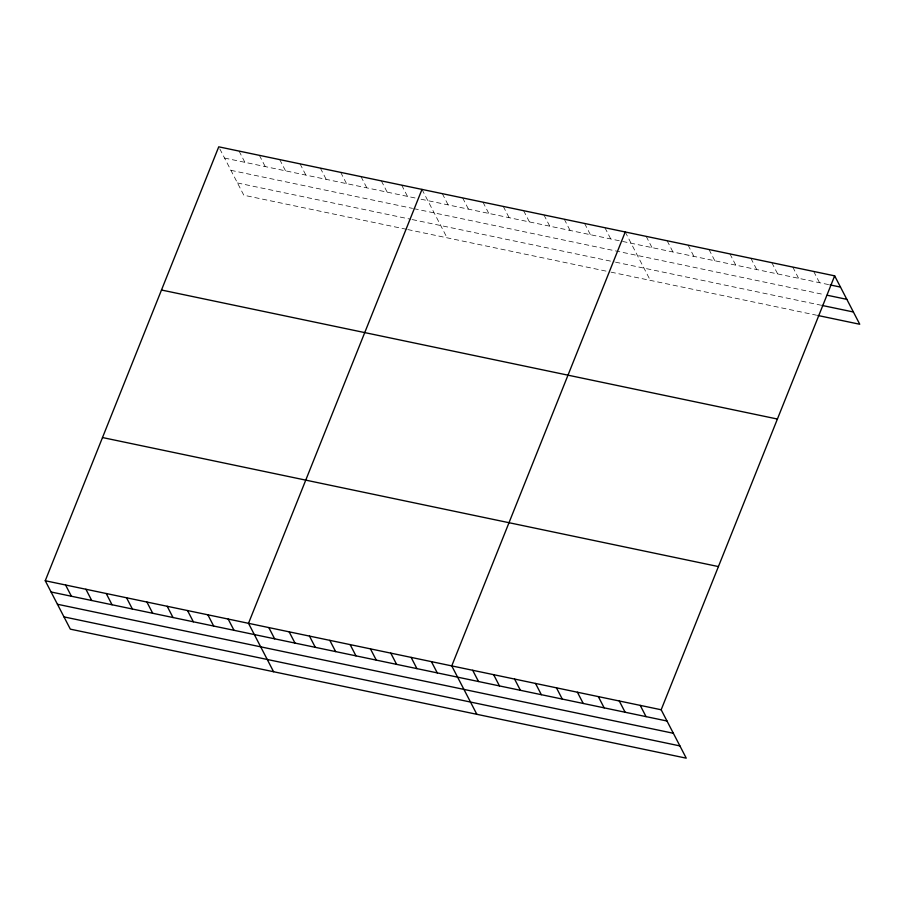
<?xml version="1.0" encoding="UTF-8"?>
<svg xmlns="http://www.w3.org/2000/svg" width="905" height="905" viewBox="0 0 905 905"><rect width="100%" height="100%" fill="white"/><g stroke="black" fill="none" stroke-linecap="round" stroke-linejoin="round"><path stroke-width="0.68" stroke-dasharray="4.53 3.39" d="M224.564 158.07L415.633 198.093M421.051 199.224L828.708 284.623M230.922 170.332L412.499 208.365M413.856 208.648L824.591 294.691M237.472 182.968L410.915 219.304M412.273 219.587L614.167 261.884M615.524 262.167L820.677 305.143M406.435 229.293L243.83 195.231L218.739 146.825M407.793 229.576L609.687 271.873M611.045 272.156L816.559 315.212M813.719 271.466L819.545 282.711M792.78 267.077L798.606 278.321M771.829 262.688L777.667 273.932M750.89 258.298L756.716 269.543M729.95 253.909L735.776 265.154M709.011 249.531L714.837 260.776M688.072 245.142L693.897 256.387M667.132 240.753L672.958 251.997M646.181 236.363L652.019 247.608M625.242 231.974L650.333 280.392M604.925 227.721L610.751 238.965M584.596 223.467L590.422 234.712M564.268 219.202L570.093 230.447M543.95 214.949L549.776 226.193M523.622 210.695L529.448 221.94M503.293 206.43L509.119 217.675M482.965 202.177L488.802 213.422M462.647 197.912L468.473 209.157M442.319 193.659L448.145 204.903M421.99 189.405L447.081 237.811M401.673 185.14L407.499 196.385M381.344 180.887L387.17 192.132M361.016 176.633L366.842 187.878M340.687 172.369L346.525 183.613M320.37 168.115L326.196 179.36M300.041 163.85L305.867 175.095M279.713 159.597L285.55 170.841M259.396 155.343L265.222 166.588M239.067 151.078L244.893 162.323"/><path stroke-width="1.36" d="M834.659 275.844L661.17 709.769L686.262 758.175L70.341 629.156L45.25 580.739L218.739 146.825L834.659 275.844L859.75 324.262L817.871 315.483M421.99 189.405L248.502 623.319L273.593 671.725M625.242 231.974L451.753 665.899L476.845 714.305M830.021 284.894L840.485 287.089M827.215 295.245L846.842 299.351M821.978 305.415L853.392 311.987M161.486 290.019L777.406 419.038M102.503 437.545L718.423 566.575M45.25 580.739L661.17 709.769M51.076 591.983L666.996 721.014M57.434 604.257L673.354 733.276M63.984 616.893L679.904 745.912M640.22 705.38L646.057 716.624M619.28 700.99L625.117 712.235M598.341 696.612L604.167 707.857M577.401 692.223L583.227 703.468M556.462 687.834L562.288 699.079M535.522 683.445L541.348 694.689M514.583 679.055L520.409 690.3M493.632 674.678L499.47 685.922M472.693 670.288L478.53 681.533M431.425 661.646L437.262 672.89M411.108 657.381L416.934 668.625M390.779 653.127L396.605 664.372M370.45 648.874L376.288 660.118M350.133 644.609L355.959 655.854M329.805 640.355L335.631 651.6M309.476 636.091L315.302 647.335M289.148 631.837L294.985 643.082M268.83 627.584L274.656 638.828M228.173 619.065L234.01 630.31M207.856 614.8L213.682 626.045M187.527 610.547L193.353 621.792M167.199 606.293L173.025 617.538M146.882 602.029L152.707 613.273M126.553 597.775L132.379 609.02M106.224 593.522L112.05 604.766M85.896 589.257L91.733 600.501M65.579 585.003L71.404 596.248"/></g></svg>
